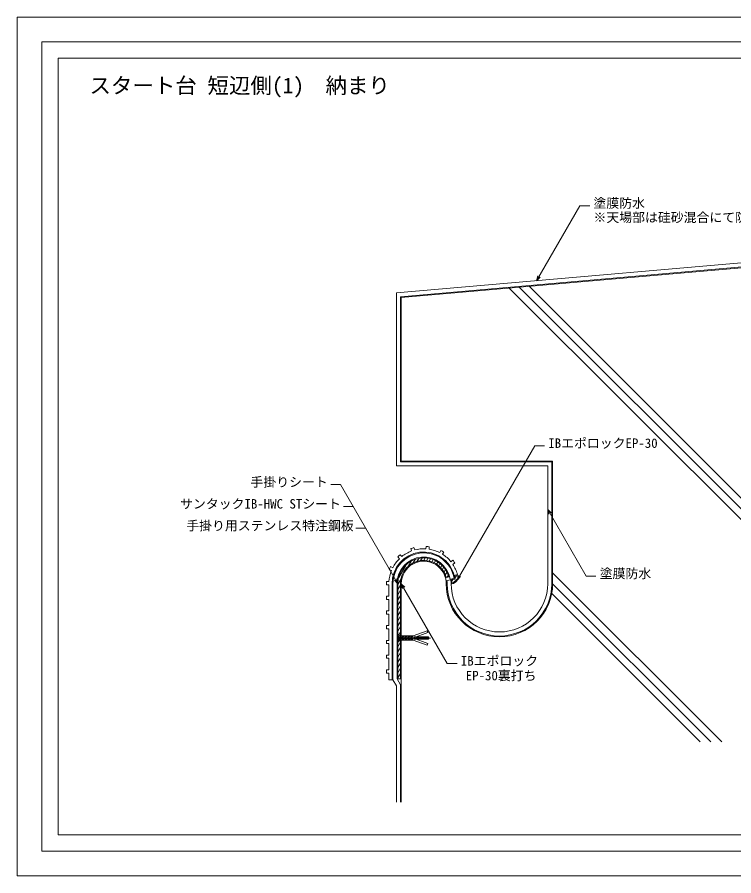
# Model space of a CAD drawing. Units: millimetres, scale not verified. Extents: x -742 to 742, y -525 to 525.
# Drawn here: x -742 to 133, y -525 to 525 of the extents above; entities that cross this region are included whole.
import ezdxf
from ezdxf.enums import TextEntityAlignment as Align

# ---------------------------------------------------------------- set-up
doc = ezdxf.new("R2010")
doc.units = ezdxf.units.MM
doc.header["$LTSCALE"] = 2
doc.linetypes.add('DASHED1', pattern=[1.8, 1.2, -0.6])
doc.linetypes.add('LONG_CHAIN', pattern=[21, 18, -1, 1, -1])
for name, color, linetype, lineweight in [('0-0_用紙枠', 134, 'Continuous', 9), ('0-1_輪郭線', 2, 'Continuous', 9), ('0-2_図面枠', 7, 'Continuous', 9), ('0-3_文字', 5, 'Continuous', 9), ('0-7_躯体', 7, 'Continuous', 9), ('0-8_塗膜(N-300)', 2, 'Continuous', 9), ('0-9_部材(積層鋼板)', 4, 'Continuous', 9), ('0-A_IBｼｰﾄ', 7, 'Continuous', 9), ('0-B_シーリング(IBｼﾘｺｰﾝ)', 7, 'Continuous', 9), ('0-C_寸法線', 7, 'Continuous', 9), ('0-D_部材(ﾋﾞｽ類)', 7, 'Continuous', 9), ('0-E_中心線', 2, 'LONG_CHAIN', 9)]:
    doc.layers.add(name, color=color, linetype=linetype, lineweight=lineweight)
doc.styles.add('ＭＳ ゴシック', font='')
doc.styles.get('ＭＳ ゴシック').set_extended_font_data('MS Gothic')

msp = doc.modelspace()

# ---------------------------------------------------------------- linework, layer by layer
at = {"layer": '0-0_用紙枠'}
msp.add_lwpolyline([(-742.5, -525), (742.5, -525), (742.5, 525), (-742.5, 525)], close=True, dxfattribs=at)
at = {"layer": '0-1_輪郭線'}
msp.add_lwpolyline([(-692.5, -475), (692.5, -475), (692.5, 475), (-692.5, 475)], close=True, dxfattribs=at)
at = {"layer": '0-2_図面枠'}
msp.add_lwpolyline([(-712.5, -495), (712.5, -495), (712.5, 495), (-712.5, 495)], close=True, dxfattribs=at)
at = {"layer": '0-7_躯体'}
for p, q in [((-273.091, 182.252), (276.909, 230.371)), ((413.57, -360.802), (-141.038, 193.805)), ((426.753, -360.786), (-128.901, 194.867)), ((439.935, -360.769), (-116.764, 195.929)), ((118.536, -361.174), (-88.091, -154.548)), ((-273.091, -167.748), (-273.091, -435)), ((105.353, -361.191), (-88.091, -167.748)), ((92.17, -361.207), (-89.221, -179.817))]:
    msp.add_line(p, q, dxfattribs=at)
msp.add_lwpolyline([(-273.091, 182.252), (-273.091, -17.748), (-88.091, -17.748), (-88.091, -167.748)], dxfattribs=at)
for centre, radius, start, end in [((-245.591, -167.748), 27.5, 357, 180), ((-153.091, -167.748), 65, 180, 0)]:
    msp.add_arc(centre, radius, start, end, dxfattribs=at)
at = {"layer": '0-8_塗膜(N-300)'}
for p, q in [((-279.091, 187.75), (-279.091, -23.748)), ((-274.091, 183.169), (-274.091, -18.748)), ((-217.367, -163.786), (-212.441, -162.918))]:
    msp.add_line(p, q, dxfattribs=at)
for points in [[(-279.091, 187.75), (282.909, 236.919), (282.909, -53.629)], [(-274.091, 183.169), (277.909, 231.462), (277.909, -58.629)], [(-274.091, -18.748), (-89.091, -18.748), (-89.091, -167.748)], [(-279.091, -23.748), (-94.091, -23.748), (-94.091, -167.748)]]:
    msp.add_lwpolyline(points, dxfattribs=at)
for centre, radius, start, end in [((-245.591, -167.748), 28.5, 0, 7.98962), ((-153.091, -167.748), 64, 180, 0), ((-245.591, -167.748), 33.5, 0, 8.28968), ((-153.091, -167.748), 59, 180, 0)]:
    msp.add_arc(centre, radius, start, end, dxfattribs=at)
at = {"layer": '0-9_部材(積層鋼板)'}
for p, q in [((-249.459, -139.539), (-247.7, -136.493)), ((-245.863, -139.661), (-243.89, -136.244)), ((-276.034, -160.17), (-267.577, -145.522)), ((-264.944, -147.31), (-260.996, -140.473)), ((-258.461, -142.432), (-255.908, -138.009)), ((-253.96, -140.985), (-251.668, -137.016)), ((-242.298, -139.836), (-240.588, -136.875)), ((-238.801, -140.13), (-237.287, -137.507)), ((-235.869, -141.401), (-234.11, -138.354)), ((-232.937, -142.672), (-231.337, -139.901)), ((-230.004, -143.943), (-228.564, -141.449)), ((-227.603, -146.135), (-225.821, -143.048)), ((-225.251, -148.411), (-223.572, -145.502)), ((-222.899, -150.687), (-221.323, -147.957)), ((-221.107, -153.933), (-219.091, -150.441)), ((-219.456, -157.423), (-217.488, -154.014)), ((-277.257, -168.638), (-272.87, -161.038)), ((-217.388, -160.191), (-215.885, -157.587)), ((-277.257, -174.988), (-274.091, -169.503)), ((-277.257, -181.338), (-274.091, -175.853)), ((-277.257, -187.688), (-274.091, -182.203)), ((-277.257, -194.038), (-274.091, -188.553)), ((-277.257, -200.388), (-274.091, -194.903)), ((-277.257, -206.738), (-274.091, -201.253)), ((-277.257, -213.088), (-274.091, -207.603)), ((-277.257, -219.438), (-274.091, -213.953)), ((-277.257, -225.788), (-274.091, -220.303)), ((-277.257, -232.138), (-274.091, -226.653)), ((-277.257, -238.488), (-274.091, -233.003)), ((-277.257, -244.838), (-274.091, -239.353)), ((-277.257, -251.188), (-274.091, -245.703)), ((-277.257, -257.538), (-274.091, -252.053)), ((-277.257, -263.888), (-274.091, -258.403)), ((-277.257, -270.238), (-274.091, -264.753)), ((-277.257, -276.588), (-274.091, -271.103)), ((-277.257, -282.938), (-274.091, -277.453)), ((-274.312, -284.187), (-274.091, -283.803))]:
    msp.add_line(p, q, dxfattribs=at)
at = {"layer": '0-9_部材(積層鋼板)', "color": 7}
for p, q in [((-277.257, -167.748), (-277.257, -284.187)), ((-274.091, -167.748), (-274.091, -284.187)), ((-218.062, -160.371), (-215.003, -159.552)), ((-277.257, -284.187), (-274.091, -284.187))]:
    msp.add_line(p, q, dxfattribs=at)
for radius in [31.667, 28.5]:
    msp.add_arc((-245.591, -167.748), radius, 15, 180, dxfattribs=at)
at = {"layer": '0-A_IBｼｰﾄ'}
for p, q in [((-261.41, -124.908), (-260.494, -127.768)), ((-257.602, -123.689), (-256.686, -126.549)), ((-242.764, -122.169), (-243.081, -125.155)), ((-238.787, -122.591), (-239.104, -125.577)), ((-277.362, -134.945), (-275.369, -137.191)), ((-274.371, -132.291), (-272.378, -134.538)), ((-224.599, -127.192), (-226.095, -129.796)), ((-221.132, -129.183), (-222.628, -131.787)), ((-286.238, -146.933), (-283.507, -148.183)), ((-212.429, -140.9), (-210.009, -139.122)), ((-210.062, -144.123), (-207.642, -142.344)), ((-287.903, -150.568), (-285.172, -151.818)), ((-208.241, -157.74), (-204.378, -156.705)), ((-291.182, -165.119), (-288.179, -165.161)), ((-284.257, -167.748), (-284.257, -285.527)), ((-283.257, -167.748), (-283.257, -285.527)), ((-278.257, -167.748), (-278.257, -284.187)), ((-213.418, -162.085), (-208.494, -161.219)), ((-291.237, -169.117), (-288.257, -169.158)), ((-288.257, -169.158), (-288.257, -183.028)), ((-284.257, -285.527), (-288.257, -285.527)), ((-283.257, -285.527), (-279.091, -292.744)), ((-279.091, -292.744), (-279.091, -435)), ((-278.257, -284.187), (-274.091, -291.404)), ((-274.091, -291.404), (-274.091, -435))]:
    msp.add_line(p, q, dxfattribs=at)
for points in [[(-288.257, -183.028), (-291.257, -183.028), (-291.257, -187.028), (-288.257, -187.028), (-288.257, -201.028), (-291.257, -201.028), (-291.257, -205.028), (-288.257, -205.028), (-288.257, -219.028), (-288.237, -219.028)], [(-288.257, -219.028), (-291.257, -219.028), (-291.257, -223.028), (-288.257, -223.028), (-288.257, -237.028), (-291.257, -237.028), (-291.257, -241.028), (-288.257, -241.028), (-288.257, -255.028), (-291.257, -255.028), (-291.257, -259.028), (-288.257, -259.028), (-288.257, -273.028), (-291.257, -273.028), (-291.257, -277.028), (-288.257, -277.028), (-288.257, -285.527)]]:
    msp.add_lwpolyline(points, dxfattribs=at)
for radius, start, end in [(45.667, 105.24956, 110.2678), (42.667, 86.6274, 105.07301), (45.667, 81.43261, 86.45085), (42.667, 62.81045, 81.25606), (38.667, 15, 180), (37.667, 9.98176, 180), (32.667, 9.98176, 180), (45.667, 129.06651, 134.08476), (42.667, 110.44435, 128.88997), (45.667, 57.61566, 62.6339), (42.667, 38.9935, 57.43911), (45.667, 152.88346, 157.90171), (42.667, 134.2613, 152.70692), (42.667, 15, 33.62216), (45.667, 33.79871, 38.81695), (42.667, 158.07825, 176.52387), (45.667, 176.70042, 181.71866)]:
    msp.add_arc((-245.591, -167.748), radius, start, end, dxfattribs=at)
at = {"layer": '0-B_シーリング(IBｼﾘｺｰﾝ)'}
for p, q in [((-211.454, -162.755), (-207.349, -162.032)), ((-211.344, -164.261), (-209.493, -162.41)), ((-209.879, -167.287), (-204.359, -161.767)), ((-207.995, -158.709), (-204.119, -157.671)), ((-207.636, -160.554), (-204.986, -157.903))]:
    msp.add_line(p, q, dxfattribs=at)
for centre, radius, start, end in [((-245.591, -167.748), 34.5, 0, 8.32078), ((-212.066, -159.623), 8.183, 276.84288, 13.80329), ((-245.591, -167.748), 38.667, 8.49981, 13.51805)]:
    msp.add_arc(centre, radius, start, end, dxfattribs=at)
at = {"layer": '0-C_寸法線'}
for p, q in [((-331.799, -73.278), (-343.799, -73.278)), ((-316.402, -99.947), (-328.402, -99.947))]:
    msp.add_line(p, q, dxfattribs=at)
for points in [[(-107.667, 202.748), (-54.698, 294.493), (-42.698, 294.493)], [(-103.424, 206.991), (-107.667, 202.748), (-106.114, 208.544)], [(-204.786, -163.361), (-109.927, 0.941), (-97.927, 0.941)], [(-277.257, -167.748), (-347.196, -46.61), (-359.196, -46.61)], [(-94.091, -76.969), (-47.062, -158.424), (-35.062, -158.424)], [(-92.538, -82.765), (-94.091, -76.969), (-89.848, -81.212)], [(-281.5, -163.505), (-277.257, -167.748), (-278.81, -161.952)], [(-273.091, -167.748), (-216.774, -265.289), (-204.774, -265.289)], [(-271.538, -173.543), (-273.091, -167.748), (-268.848, -171.99)], [(-200.544, -159.119), (-204.786, -163.361), (-203.234, -157.566)]]:
    msp.add_lwpolyline(points, dxfattribs=at)
at = {"layer": '0-D_部材(ﾋﾞｽ類)'}
for p, q in [((-277.257, -229.187), (-274.546, -231.437)), ((-277.257, -239.187), (-277.257, -229.187)), ((-258.361, -231.437), (-241.411, -225.268)), ((-257.92, -233.937), (-240.556, -227.617)), ((-240.556, -227.617), (-241.411, -225.268)), ((-277.691, -232.387), (-277.691, -235.987)), ((-277.441, -232.387), (-277.691, -232.387)), ((-277.441, -235.987), (-277.691, -235.987)), ((-277.257, -239.187), (-277.441, -239.187)), ((-258.361, -231.437), (-274.546, -231.437)), ((-274.546, -236.937), (-274.546, -231.437)), ((-258.361, -236.937), (-241.411, -243.106)), ((-257.92, -234.437), (-240.556, -240.757)), ((-255.31, -232.987), (-242.151, -232.987)), ((-255.31, -235.387), (-242.151, -235.387)), ((-255.172, -232.937), (-239.697, -232.937)), ((-255.172, -235.437), (-239.697, -235.437)), ((-239.697, -234.187), (-242.151, -232.987)), ((-239.697, -234.187), (-242.151, -235.387)), ((-240.556, -240.757), (-241.411, -243.106)), ((-239.697, -235.437), (-239.697, -232.937)), ((-239.188, -233.387), (-239.697, -232.937)), ((-239.697, -235.437), (-239.188, -234.987)), ((-239.188, -234.987), (-239.188, -233.387))]:
    msp.add_line(p, q, dxfattribs=at)
at = {"layer": '0-D_部材(ﾋﾞｽ類)', "color": 134, "linetype": 'DASHED1'}
for p, q in [((-277.441, -232.242), (-276.618, -232.242)), ((-277.441, -235.987), (-276.868, -235.987)), ((-277.441, -236.132), (-276.618, -236.132)), ((-276.868, -235.987), (-276.868, -232.387)), ((-276.294, -235.387), (-276.868, -235.987)), ((-276.294, -235.387), (-276.294, -232.987)), ((-276.294, -232.987), (-255.31, -232.987)), ((-276.294, -235.387), (-255.31, -235.387))]:
    msp.add_line(p, q, dxfattribs=at)
at = {"layer": '0-D_部材(ﾋﾞｽ類)', "color": 4}
for p, q in [((-261.42, -234.437), (-261.42, -233.937)), ((-257.92, -234.437), (-257.92, -233.937))]:
    msp.add_line(p, q, dxfattribs=at)
at = {"layer": '0-D_部材(ﾋﾞｽ類)'}
for points in [[(-277.257, -229.187), (-277.441, -229.187), (-277.441, -239.187)], [(-277.257, -239.187), (-274.546, -236.937), (-258.361, -236.937)]]:
    msp.add_lwpolyline(points, dxfattribs=at)
at = {"layer": '0-D_部材(ﾋﾞｽ類)', "color": 134, "linetype": 'DASHED1'}
for points in [[(-276.294, -232.987), (-276.868, -232.387), (-277.441, -232.387)], [(-255.172, -232.937), (-276.002, -232.937), (-276.618, -232.242)], [(-255.172, -235.437), (-276.002, -235.437), (-276.618, -236.132)]]:
    msp.add_lwpolyline(points, dxfattribs=at)
at = {"layer": '0-E_中心線'}
msp.add_line((-237.502, -234.187), (-279.303, -234.187), dxfattribs=at)

# ---------------------------------------------------------------- texts
at = {"layer": '0-3_文字', "color": 7, "style": 'ＭＳ ゴシック'}
for s, height, p in [('スタート台 短辺側(1)  納まり', 19.24, (-654.191, 426.005)), ('塗膜防水', 11.54, (-38.158, 288.434)), ('※天場部は硅砂混合にて防滑処理', 11.54, (-38.158, 270.934)), ('IBエポロックEP-30', 11.54, (-93.387, -5.118)), ('手掛りシート', 11.54, (-457.371, -52.669)), ('サンタックIB-HWC STシート', 11.54, (-543.412, -79.337)), ('手掛り用ステンレス特注鋼板', 11.54, (-535.818, -106.006)), ('塗膜防水', 11.54, (-30.521, -164.483)), ('IBエポロック', 11.54, (-200.234, -271.348)), ('EP-30裏打ち', 11.54, (-194.234, -289.348))]:
    msp.add_text(s, height=height, dxfattribs=at).set_placement(p, align=Align.BOTTOM_LEFT)

doc.saveas('drawing.dxf')
